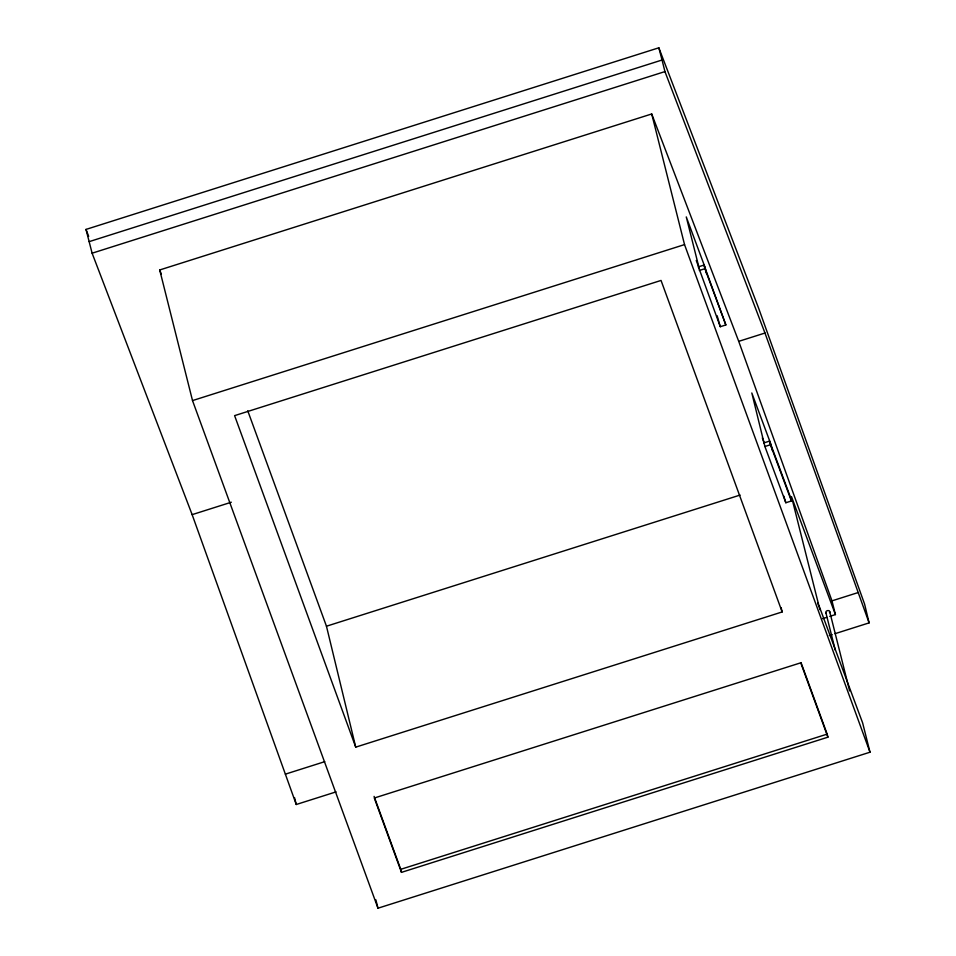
<?xml version="1.0" encoding="UTF-8"?>
<svg xmlns="http://www.w3.org/2000/svg" width="956" height="956" viewBox="0 0 956 956"><rect width="100%" height="100%" fill="white"/><g stroke="black" fill="none" stroke-linecap="round" stroke-linejoin="round"><path stroke-width="1.43" d="M336.07 791.879L296.264 804.498L192.144 514.639L92.111 253.197L86.004 229.416L658.839 47.8L758.61 308.155L864.594 604.132L869.1 622.882L834.982 633.697M89.207 241.629L662.042 60.013L658.839 47.8M92.111 253.197L664.946 71.592L662.042 60.013M835.425 614.588L791.484 496.606L818.695 604.909L862.635 722.903L869.996 752.205L377.979 908.2L192.514 400.588L159.712 269.962L651.717 113.967L738.725 341.352L831.971 600.858L835.425 614.588L829.736 616.393M192.514 400.588L684.532 244.605L651.717 113.967M698.43 266.844L703.998 265.075L725.855 324.944L720.286 326.713L698.43 266.844L699.183 268.863M699.338 270.476L704.919 268.708L703.998 265.075M192.144 514.639L231.316 502.223M738.725 341.352L764.979 333.035L869.1 622.882M763.975 442.879L769.544 441.11L790.493 497.347L791.401 500.98L785.832 502.748L764.896 446.512L751.81 392.964L770.488 443.13L772.281 450.276M764.896 446.512L770.464 444.743L769.544 441.11M781.112 607.622L782.151 611.948L355.728 747.138L326.462 626.216L740.099 495.065M285.39 774.145L324.765 761.657M831.971 600.858L858.237 592.529M822.626 618.652L826.892 617.301M829.306 635.501L832.138 634.605M827.167 734.124L827.908 737.172L401.472 872.362L400.743 869.327L827.167 734.124L801.032 662.592M664.946 71.592L764.979 333.035M159.712 269.962L161.313 274.145M86.004 229.416L88.681 236.371M704.919 268.708L725.855 324.944M770.464 444.743L791.401 500.98M696.255 260.486L698.848 267.453M762.326 437.92L764.406 443.5M783.789 496.08L785.832 502.748M817.667 603.009L820.272 610.012M684.532 244.605L869.996 752.205M782.151 611.948L661.038 280.443L234.602 415.633L355.728 747.138M827.908 737.172L800.746 662.819L374.31 798.021L401.472 872.362M247.759 410.805L326.462 626.216M374.095 796.384L400.743 869.327M829.677 611.493L849.621 690.925M825.876 612.7L835.305 650.247M720.286 326.713L717.167 315.743M706.735 274.241L704.942 267.083L686.265 216.916L699.206 268.445M375.875 899.823L377.979 908.2M294.544 797.627L296.264 804.498M826.39 613.31A1.996 1.482 -14.1 0 1 826.259 611.302A1.996 1.482 -14.1 0 1 828.9 610.741A1.996 1.482 -14.1 0 1 829.485 612.653"/></g></svg>
